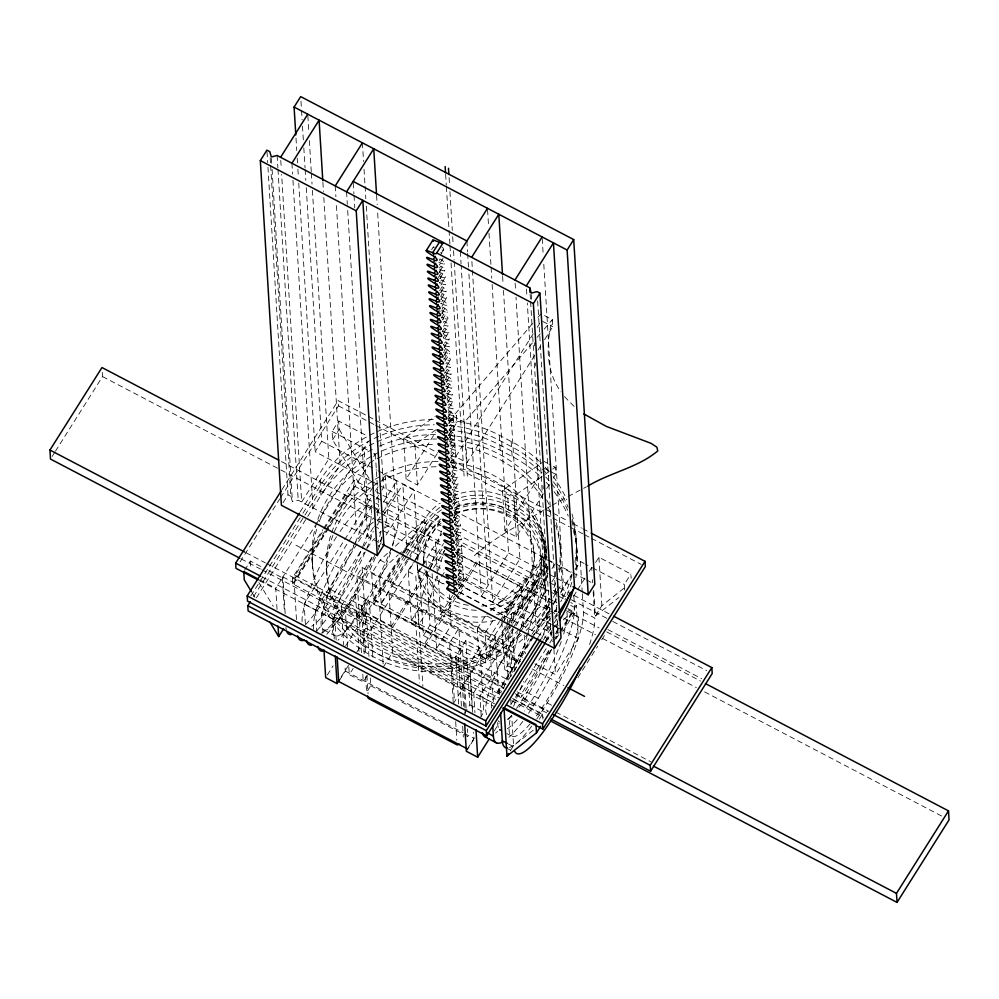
<?xml version="1.0" encoding="UTF-8"?>
<svg xmlns="http://www.w3.org/2000/svg" width="999" height="999" viewBox="0 0 999 999"><rect width="100%" height="100%" fill="white"/><g stroke="black" fill="none" stroke-linecap="round" stroke-linejoin="round"><path stroke-width="0.75" stroke-dasharray="5 3.75" d="M436.725 576.298L425.661 613.711L418.756 624.662L411.301 620.754L418.206 609.802L429.707 570.904M430.157 569.405L442.107 528.995M438.499 570.317L444.243 550.861M453.983 517.932L455.756 511.95L453.271 510.651M546.815 564.81L509.253 624.375L512.262 673.626L504.807 669.73L511.713 658.778L541.808 557.017L554.87 564.035L551.56 569.293M421.928 567.17L419.455 571.091L423.401 635.589L508.266 680.032L519.168 662.674L527.135 635.739M527.572 634.253L547.489 566.908M52.148 456.443L54.633 452.522M55.457 451.211L102.522 376.573L102.248 372.053M431.605 249.675L433.254 247.065M281.93 489.722L338.124 400.624L367.157 415.821M240.11 561.788L279.77 498.901M280.607 497.589L338.449 405.856L338.124 400.624M283.054 502.684L287.999 494.842L267.769 164.123M370.329 480.631L315.172 451.748L321.765 441.296L306.193 186.651M441.021 253.896L443.494 249.975M439.56 260.452L439.885 258.853M244.593 570.192L250.362 561.051L265.022 568.718M372.789 487.4L367.02 496.54L332.605 439.797L332.093 431.456L338.686 421.004L367.994 436.351M440.621 262.088L443.094 258.179M439.385 264.96L440.621 262.999A4.833 1.611 32.2 0 0 444.58 263.212A4.833 1.611 32.2 0 0 440.384 259.141M439.572 267.994L440.809 266.034A4.833 1.611 32.2 0 1 444.992 270.105A4.833 1.611 32.2 0 1 441.034 269.892L440.547 269.668M332.605 439.797L339.198 429.345L338.686 421.004M439.385 271.603L444.33 263.761M439.385 272.515L440.946 269.855M438.336 277.51L439.16 276.199M439.572 275.549L441.221 272.927A4.833 1.611 32.2 0 1 445.417 276.998A4.833 1.611 32.2 0 1 441.458 276.798L441.021 276.586M439.81 278.496L444.755 270.654M440.222 278.746L441.458 276.798M439.585 283.092L439.997 282.442M440.821 281.131L441.645 279.832A4.833 1.611 32.2 0 1 445.841 283.891A4.833 1.611 32.2 0 1 441.883 283.691L440.646 285.652M441.883 282.779L445.179 277.547M439.597 290.634L440.01 289.985M440.834 288.686L442.07 286.725A4.833 1.611 32.2 0 1 446.266 290.784A4.833 1.611 32.2 0 1 442.307 290.584L440.659 293.194M300.175 511.888L320.055 480.369A131.119 120.155 -3.5 0 1 433.941 419.518M440.659 292.282L445.604 284.44M250.824 595.891L302.16 514.497M302.984 513.186L320.367 485.614A131.119 120.155 -3.5 0 1 434.253 424.762M440.846 296.228L442.495 293.619A4.833 1.611 32.2 0 1 446.69 297.677A4.833 1.611 32.2 0 1 442.732 297.477L441.496 299.438M253.584 596.528L304.096 516.446M304.92 515.134L320.654 490.197A131.119 120.155 -3.5 0 1 436.026 429.333M441.071 299.176L446.016 291.333M440.846 303.771L441.258 303.122M442.082 301.81L442.42 300.224M256.393 597.827L306.893 517.744M307.729 516.433L340.172 464.847L323.551 193.119M443.144 303.459L446.441 298.226M441.908 306.331L443.144 304.37A4.833 1.611 32.2 0 0 447.102 304.57A4.833 1.611 32.2 0 0 442.907 300.512L442.819 300.449M440.859 311.326L441.271 310.664M442.095 309.365L442.894 307.143M441.92 312.962L446.865 305.12M441.92 313.873L443.568 311.263A4.833 1.611 32.2 0 0 447.527 311.463A4.833 1.611 32.2 0 0 443.331 307.405M441.283 318.219L443.756 314.298A4.833 1.611 32.2 0 1 447.952 318.356A4.833 1.611 32.2 0 1 443.993 318.157L443.506 317.932M442.345 319.855L447.29 312.025M443.169 319.468L443.893 318.107M277.035 609.402L275.749 588.249L282.33 577.797L266.346 569.418M285.152 613.673L282.892 576.898L315.197 525.686M316.021 524.375L368.181 441.658M443.356 322.502L444.18 321.191A4.833 1.611 32.2 0 1 448.376 325.249A4.833 1.611 32.2 0 1 444.418 325.05L443.181 327.01M444.418 324.138L447.702 318.918M442.132 332.005L442.944 330.694M443.356 330.045L444.592 328.084A4.833 1.611 32.2 0 1 448.788 332.155A4.833 1.611 32.2 0 1 444.83 331.943L443.181 334.553M443.181 333.641L448.126 325.811M443.369 337.587L445.017 334.977A4.833 1.611 32.2 0 1 449.213 339.048A4.833 1.611 32.2 0 1 445.254 338.836L444.43 340.147M501.373 693.106L292.769 583.866L292.407 577.934L322.814 529.72M323.639 528.421L354.033 480.207L370.617 488.886M324.9 531.331L295.18 578.471L294.992 575.449L347.015 492.957L371.84 505.956M445.254 337.924L448.551 332.704M325.724 530.019L347.202 495.966L347.015 492.957M292.769 583.866L326.461 530.444M327.285 529.145L354.395 486.138L354.033 480.207M443.381 345.142L443.793 344.48M444.617 343.181L445.442 341.87A4.833 1.611 32.2 0 1 449.637 345.941A4.833 1.611 32.2 0 1 445.679 345.729L445.192 345.504M296.478 619.605L294.23 582.829L329.008 527.684M329.832 526.373L369.58 463.336M373.726 456.78L375.374 454.145L372.864 452.834M444.031 347.44L448.976 339.598M444.443 347.689L445.679 345.729M443.394 352.684L443.806 352.035M444.63 350.724L445.367 348.476M444.455 354.333L449.4 346.491M444.455 355.244L446.103 352.622A4.833 1.611 32.2 0 0 450.062 352.834A4.833 1.611 32.2 0 0 445.866 348.763L445.766 348.713M443.818 359.578L446.291 355.656A4.833 1.611 32.2 0 1 450.474 359.727A4.833 1.611 32.2 0 1 446.516 359.515L445.691 360.826M444.867 361.226L449.812 353.384M445.879 363.861L446.703 362.55A4.833 1.611 32.2 0 1 450.899 366.621A4.833 1.611 32.2 0 1 446.94 366.408L446.503 366.208M446.94 365.509L450.237 360.277M445.704 368.369L446.853 366.371M444.655 373.364L445.479 372.065M445.891 371.403L447.127 369.443A4.833 1.611 32.2 0 1 451.323 373.514A4.833 1.611 32.2 0 1 447.365 373.301L445.716 375.924M445.716 375.012L450.661 367.17M444.667 380.919L445.492 379.608M445.904 378.958L447.102 376.086M305.382 624.1L304.146 603.908L343.893 540.884M344.717 539.572L372.053 496.241M375.362 490.984L378.671 485.726M381.98 480.482L385.302 475.224L396.628 481.156L398.713 515.334A75.912 16.733 -62.4 0 1 362.412 606.181L357.58 613.823A75.912 16.733 -62.4 0 1 338.099 640.184M446.141 381.905L451.086 374.063M446.553 382.155L447.789 380.207A4.833 1.611 32.2 0 0 451.748 380.407A4.833 1.611 32.2 0 0 447.552 376.336M445.916 386.501L446.328 385.851M447.152 384.54L447.977 383.241A4.833 1.611 32.2 0 1 452.172 387.3A4.833 1.611 32.2 0 1 448.201 387.1L447.714 386.863M371.965 505.806L356.318 530.619L336.276 203.009M376.086 499.275L378.546 495.367M381.843 490.134L383.491 487.524L366.208 204.932M446.553 388.798L451.498 380.956M446.978 389.061L448.114 387.05M445.916 394.056L446.328 393.394M447.152 392.095L448.389 390.134A4.833 1.611 32.2 0 1 452.584 394.193A4.833 1.611 32.2 0 1 448.626 393.993L446.978 396.603M446.978 395.691L451.923 387.849M447.165 399.637L448.376 396.765M316.908 633.141L315.472 609.84L357.704 542.869M358.541 541.558L373.439 517.932M376.748 512.674L379.233 508.728M383.379 502.172L396.628 481.156M447.402 402.585L452.347 394.742M448.226 402.185L449.051 400.886A4.833 1.611 32.2 0 0 453.009 401.086A4.833 1.611 32.2 0 0 448.813 397.028L448.713 396.965M305.669 624.575A75.912 16.733 -62.4 0 0 326.011 597.29L330.831 589.635A75.912 16.733 -62.4 0 0 367.145 498.788L364.061 448.201M448.414 405.219L449.238 403.921A4.833 1.611 32.2 0 1 453.434 407.979A4.833 1.611 32.2 0 1 449.475 407.779L448.239 409.74M373.414 527.41L367.644 536.55L347.415 205.831M377.522 520.879L379.995 516.97M383.291 511.738L394.817 493.456L377.535 210.864M449.475 406.868L452.772 401.635M437.137 453.758L417.432 485.002L406.106 479.07L435.651 432.205M322.952 633.079L321.728 613.111L363.137 547.464M363.961 546.153L373.064 531.705M377.21 525.137L380.519 519.892M383.828 514.635L402.884 484.428L414.21 490.372L418.156 554.87L414.011 561.438M448.426 412.774L449.662 410.814A4.833 1.611 32.2 0 1 453.858 414.872A4.833 1.611 32.2 0 1 449.9 414.672L448.251 417.282M448.239 416.371L453.184 408.529M448.426 420.317L449.587 417.42M448.663 423.264L453.608 415.434M449.075 423.526L450.312 421.566A4.833 1.611 32.2 0 0 454.27 421.765A4.833 1.611 32.2 0 0 450.074 417.707L449.987 417.657M316.995 630.506A75.912 16.733 -62.4 0 0 337.337 603.221L342.158 595.579A75.912 16.733 -62.4 0 0 373.264 531.193M449.675 425.911L450.499 424.6A4.833 1.611 32.2 0 1 454.695 428.658A4.833 1.611 32.2 0 1 450.736 428.459L449.5 430.419M361.463 652.759L356.855 575.849L362.137 567.469L495.167 637.137L498.688 694.78M449.088 430.157L454.033 422.327M448.451 435.414L448.863 434.765M449.687 433.454L450.924 431.493A4.833 1.611 32.2 0 1 455.119 435.564A4.833 1.611 32.2 0 1 451.161 435.352L450.724 435.139M448.626 435.539L456.83 422.515L456.406 415.522L448.851 411.563M334.278 639.01L333.054 619.043L372.802 556.018M378.596 546.828L381.918 541.57M386.051 535.014L414.21 490.372M336.151 640.022L334.74 616.995L341.333 606.53L470.092 673.963L472.44 712.362M449.513 437.05L454.458 429.22M449.513 437.962L451.061 435.302M449.7 440.996L450.849 438.099M326.773 634.253A75.912 16.733 -62.4 0 0 346.253 607.892L351.074 600.237A75.912 16.733 -62.4 0 0 374.725 555.319M449.937 443.956L454.87 436.113M347.615 646.977L345.354 610.127L355.469 594.08L369.418 601.386L372.989 659.752M450.761 443.556L451.585 442.245A4.833 1.611 32.2 0 0 455.544 442.457A4.833 1.611 32.2 0 0 451.348 438.386L451.248 438.336M450.936 446.59L451.76 445.279A4.833 1.611 32.2 0 1 455.956 449.35A4.833 1.611 32.2 0 1 451.998 449.138L450.761 451.098M407.617 561.251L381.156 603.209L373.276 599.075L371.715 573.438L380.132 560.089L390.334 550.761M451.998 448.226L455.294 443.007M450.949 454.133L452.185 452.172A4.833 1.611 32.2 0 1 456.381 456.243A4.833 1.611 32.2 0 1 452.422 456.031L450.774 458.653M450.774 457.742L455.719 449.9M450.137 462.987L450.549 462.337M450.961 461.688L452.609 459.065A4.833 1.611 32.2 0 1 456.805 463.136A4.833 1.611 32.2 0 1 452.847 462.924L452.023 464.235M364.235 653.683L361.301 605.719L365.472 599.113L462.562 649.962L466.158 708.766M534.615 355.457L466.97 462.712L455.644 456.78L533.179 333.828M537.312 327.285L539.785 323.364M381.156 603.209L379.583 577.559L388.012 564.223L398.201 554.882M451.198 464.635L456.143 456.793M452.21 467.27L452.535 465.684M369.418 601.386L359.303 617.432L345.354 610.127M453.271 468.918L456.568 463.686M452.035 471.778L453.271 469.817A4.833 1.611 32.2 0 0 457.23 470.029A4.833 1.611 32.2 0 0 453.034 465.959L452.934 465.909M373.276 599.075L400.562 555.819M401.386 554.507L422.065 521.728L391.458 549.725M450.986 476.773L451.81 475.474M452.222 474.812L453.459 472.852A4.833 1.611 32.2 0 1 457.642 476.923A4.833 1.611 32.2 0 1 453.683 476.723L452.035 479.333M452.809 495.904A60.877 55.782 -3.5 0 1 507.867 498.239L514.51 501.723A60.877 55.782 -3.5 0 1 536.513 577.797L536.763 582.005L485.739 662.924L373.876 604.345L373.614 600.137L402.422 554.457M403.246 553.146L424.65 519.218A60.877 55.782 -3.5 0 1 439.61 503.284M327.322 674.987L333.129 665.796M345.542 646.103L403.509 554.183M404.333 552.872L406.818 548.938L402.884 484.428M452.035 478.421L456.98 470.579M373.876 604.345L405.157 554.745M405.981 553.434L424.912 523.414A60.877 55.782 -3.5 0 1 439.872 507.492M452.222 482.367L453.871 479.757A4.833 1.611 32.2 0 1 458.066 483.816A4.833 1.611 32.2 0 1 454.108 483.616L453.671 483.404M513.424 627.26L502.747 644.18L390.896 585.601L390.634 581.393L406.231 556.668M407.055 555.357L425.112 526.723A60.877 55.782 -3.5 0 1 442.507 509.103M454.108 482.704L457.405 477.472M537.912 350.224L540.384 346.291M544.517 339.76L552.759 326.673L552.335 319.68L541.008 313.748L535.951 319.643M453.284 484.915L454.108 483.616M390.896 585.601L408.953 556.955M409.765 555.656L425.362 530.931A60.877 55.782 -3.5 0 1 440.322 514.997M452.235 489.91L452.647 489.26M453.471 487.949L454.295 486.65A4.833 1.611 32.2 0 1 458.491 490.709A4.833 1.611 32.2 0 1 454.533 490.509L453.296 492.47M408.441 559.939L429.945 525.849L399.338 553.846M362.137 567.469L365.859 628.221L360.564 636.6L493.593 706.268M383.166 663.898L379.632 606.256L388.923 591.52L458.878 628.159L463.611 706.743M454.533 489.597L457.829 484.365M452.247 497.465L452.659 496.803M453.484 495.504L454.72 493.543A4.833 1.611 32.2 0 1 458.916 497.602A4.833 1.611 32.2 0 1 454.957 497.402L453.309 500.012M341.146 676.985L348.601 665.159M356.88 652.035L413.186 562.749M453.309 499.1L458.254 491.258M339.51 680.182L345.279 671.041L344.905 664.897M411.301 620.754L408.291 571.503L413.186 563.723M413.998 562.437L440.959 519.705M452.672 504.358L455.144 500.437A4.833 1.611 32.2 0 1 459.34 504.495A4.833 1.611 32.2 0 1 455.382 504.295L454.557 505.594M453.721 505.993L458.666 498.151M367.145 675.761L363.249 681.93L349.3 674.625L353.196 668.456M454.732 508.628L455.556 507.33A4.833 1.611 32.2 0 1 459.752 511.388A4.833 1.611 32.2 0 1 455.794 511.188L454.557 513.149M454.145 512.887L459.09 505.044M418.756 624.662L415.746 575.399L441.87 533.966M422.752 565.871L426.049 560.639L443.843 569.954M453.509 518.144L454.333 516.833M454.745 516.183L455.494 513.936M454.57 519.78L459.515 511.938M454.57 520.691L456.218 518.081A4.833 1.611 32.2 0 0 460.177 518.281A4.833 1.611 32.2 0 0 455.981 514.223M454.345 524.375L456.406 521.116A4.833 1.611 32.2 0 1 460.601 525.174A4.833 1.611 32.2 0 1 456.643 524.975L456.156 524.75M442.095 549.15L391.72 629.033L391.533 626.011L427.048 569.705M427.872 568.394L443.568 543.518M456.643 524.063L459.94 518.843M455.819 526.286L456.543 524.925M454.358 531.93L455.182 530.619M455.594 529.97L456.83 528.009A4.833 1.611 32.2 0 1 461.026 532.08A4.833 1.611 32.2 0 1 457.067 531.868L456.618 531.655M433.541 568.019L444.817 550.137M455.419 533.566L460.352 525.736M455.831 533.828L457.067 531.868M455.594 537.512L457.242 534.902A4.833 1.611 32.2 0 1 461.438 538.973A4.833 1.611 32.2 0 1 457.48 538.761L455.831 541.371M455.831 540.459L460.776 532.629M455.606 545.067L457.667 541.795A4.833 1.611 32.2 0 1 461.863 545.866A4.833 1.611 32.2 0 1 457.904 545.654L457.08 546.965M456.256 547.365L461.201 539.522M370.292 678.021L370.766 685.764L366.608 692.357L365.472 673.788M383.354 667.007L392.644 652.272L388.923 591.52M455.619 552.609L456.031 551.96M456.855 550.649L458.091 548.688A4.833 1.611 32.2 0 1 462.287 552.759A4.833 1.611 32.2 0 1 458.329 552.547L457.842 552.322M522.627 657.379L440.584 614.41L438.561 581.455L445.092 571.116M456.518 552.996L461.413 545.242L548.926 591.071M456.68 554.258L461.625 546.416M457.092 554.507L458.329 552.547M456.868 558.204L458.017 555.294M457.105 561.151L462.038 553.309M457.105 562.062L458.753 559.44A4.833 1.611 32.2 0 0 462.712 559.652A4.833 1.611 32.2 0 0 458.516 555.581L458.416 555.531M456.88 565.746L458.491 562.225M459.165 565.422L462.462 560.202M458.341 567.644L459.165 566.333A4.833 1.611 32.2 0 0 463.124 566.545A4.833 1.611 32.2 0 0 458.928 562.474M458.116 571.328L459.353 569.368A4.833 1.611 32.2 0 1 463.548 573.438A4.833 1.611 32.2 0 1 459.59 573.226L459.103 573.001M457.942 574.937L462.887 567.095M458.354 575.187L459.503 573.189M456.893 580.844L457.717 579.532M458.129 578.883L459.777 576.261A4.833 1.611 32.2 0 1 463.973 580.332A4.833 1.611 32.2 0 1 460.015 580.132L458.366 582.742M423.401 635.589L429.995 625.137L426.423 566.783M458.366 581.83L463.311 573.988M440.584 614.41L452.822 595.004M458.141 586.425L463.424 578.196L461.413 545.242M458.791 588.723L463.736 580.881M455.494 597.976L424.937 646.428L424.75 643.406L454.483 596.266M459.44 588.411L476.773 560.914L556.78 602.809M456.318 596.665L476.96 563.923L476.773 560.914M459.865 594.417L464.398 587.225A4.833 1.611 32.2 0 0 460.202 583.166L459.752 582.904M543.381 493.818L516.283 536.775L504.957 530.844L541.895 472.265M506.106 684.615L436.675 648.251L451.173 625.274L449.175 592.644M546.665 488.611L549.125 484.702M553.234 478.196L555.694 474.288L555.269 467.295L548.975 463.998M453.209 702.085L449.587 642.881L458.878 628.159M458.666 703.995L455.756 656.393L465.871 640.347L479.82 647.652L483.766 712.15L480.656 717.082M461.426 706.081L458.404 656.568L462.562 649.962M477.272 628.721L485.689 615.372L493.568 619.505L485.152 632.842L486.713 658.491L478.833 654.357L477.272 628.721L485.152 632.842M472.614 711.3L469.705 663.698L479.82 647.652M510.889 676.585L506.793 609.777L521.291 586.788L455.956 552.572M478.833 654.357L499.512 621.59M500.337 620.279L527.622 577.01L486.825 614.335M504.595 620.142L504.32 615.534L510.914 605.082L458.903 577.847M501.798 620.466L541.808 557.017M464.897 707.454L463.499 684.415L470.092 673.963M502.135 623.751L462.387 686.775L473.726 692.719L474.95 712.674M502.972 622.439L543.543 558.104L547.489 622.602L551.261 624.587M495.167 637.137L489.885 645.516L493.506 704.72M453.296 703.646L462.587 688.91L392.644 652.272M485.739 662.924L485.477 658.716L507.704 623.476M508.528 622.177L536.513 577.797M486.713 658.491L507.392 625.711M508.216 624.4L535.501 581.131L495.829 617.432M502.747 644.18L502.497 639.972L512.35 624.363M513.161 623.051L536.975 585.314A60.877 55.782 -3.5 0 0 514.972 509.228L508.316 505.744A60.877 55.782 -3.5 0 0 451.835 504.02M514.248 625.961L537.225 589.51L536.975 585.314M473.726 692.719L515.122 627.06M515.959 625.749L548.251 574.537M464.373 713.486L469.817 704.844L465.871 640.347M481.206 716.183L479.97 695.991L547.877 588.324M552.01 581.755L555.332 576.498M559.465 569.929L561.126 567.307L572.452 573.239M549.213 603.846L536.038 624.737L515.996 297.128M553.334 597.315L556.618 592.095M557.442 590.784L563.211 581.643L543.643 261.788M491.683 708.129L491.308 701.922L531.056 638.898M531.88 637.587L549.263 610.014M553.409 603.446L556.718 598.189M560.864 591.62L571.628 574.55M499.5 694.78L499.213 690.184L533.166 636.351M533.99 635.039L552.21 606.143M553.046 604.832L557.18 598.276M560.489 593.019L572.09 574.637M575.399 569.38L580.369 561.5L584.14 563.486M467.445 748.913L474.026 738.461L473.651 732.317M466.333 751.285L474.612 738.149M538.374 637.05L550.287 618.418M554.433 611.85L556.905 607.916M541.495 638.099L550.611 623.651M554.745 617.095L557.23 613.149M550.661 625.449L547.365 630.681L527.322 303.059M554.77 618.918L558.066 613.698M543.431 640.047L550.886 628.234M554.195 622.976L556.68 619.043M545.329 640.971L551.947 630.469M552.772 629.158L557.742 621.278M573.476 596.328L576.798 591.071M577.622 589.76L585.901 576.635M589.21 571.378L591.695 567.432L585.402 564.148M595.629 562.512L598.925 557.292L630.893 574.038L631.143 578.209M546.241 641.346L552.035 632.155M555.344 626.91L557.829 622.976M494.23 730.956L499.2 723.076M510.789 704.695L548.888 644.293M549.712 642.981L552.197 639.035M555.506 633.791L557.991 629.845M554.258 640.322L559.153 632.567M559.964 631.268L576.273 605.394L570.804 602.534M551.211 649.85L521.49 696.99L521.303 693.968L550.199 648.139M555.981 638.973L559.29 633.728M560.114 632.429L573.326 611.475L567.807 608.578M562.774 631.518L573.513 614.497L573.326 611.475M516.52 708.441A75.912 16.733 -62.4 0 0 522.077 699.974L526.91 692.319A75.912 16.733 -62.4 0 0 549.949 648.763M528.558 713.336A75.912 16.733 -62.4 0 0 533.416 705.906L538.236 698.264A75.912 16.733 -62.4 0 0 574.537 607.404L573.788 594.992M534.94 663.836L555.456 674.575L578.296 638.349L576.273 605.394M510.264 750.911L513.561 745.691L534.815 728.933M593.718 590.409L595.292 616.096L601.885 605.644L626.685 586.101M536.763 719.043A75.912 16.733 -62.4 0 0 542.332 710.576L547.152 702.934A75.912 16.733 -62.4 0 0 583.466 612.075L582.33 593.693M539.273 719.305L542.569 714.085L510.601 697.339L511.113 705.319M624.637 590.047L624.3 584.49L630.893 574.038M577.822 677.722L597.639 646.291M601.773 639.747L605.069 634.502M455.644 456.78L453.159 416.246L534.952 320.816M466.97 462.712L464.485 422.177L533.154 342.07M537.187 337.35L540.222 333.816M544.255 329.108L552.335 319.68C545.816 343.494 545.729 371.203 560.938 391.845M595.292 616.096L618.905 597.477M406.106 479.07L403.621 438.524L435.027 416.595M417.432 485.002L414.947 444.455L438.823 427.797M448.876 420.779L456.406 415.522M504.957 530.844L502.485 490.297L542.682 462.237M516.283 536.775L513.811 496.228L543.956 475.187M545.217 474.313L551.498 469.93M552.759 469.043L555.269 467.295M544.143 509.815C520.367 524.625 494.255 537.15 473.701 556.343L474.15 557.155M545.466 509.053L550.786 506.018M552.11 505.269L566.82 497.152M568.144 496.441L586.401 486.85M270.642 165.622L290.871 496.353L292.407 501.648L298.202 500.187L382.717 544.455M361.301 605.719L363.049 611.75L451.798 658.229L458.404 656.568M552.36 637.787L558.154 636.326L557.017 617.694M434.528 247.178L434.165 247.065A1.936 0.649 32.2 0 0 433.279 247.49M444.617 372.152L446.665 372.989M454.32 530.706L456.368 531.543M443.906 358.416L445.816 359.19M453.608 516.97L455.519 517.757M452.884 503.234L454.67 503.971M439.523 282.68L441.183 283.366M442.47 330.931L444.13 331.618M443.319 344.717L444.98 345.404M445.841 386.089L447.502 386.775M452.172 489.498L453.833 490.184M441.745 317.195L443.294 317.832M451.448 475.749L452.984 476.398M441.034 303.459L442.445 304.046M450.736 462.013L452.147 462.599M451.998 482.692L453.409 483.291M454.52 524.063L455.944 524.65M455.794 544.742L457.205 545.329M457.055 565.422L458.466 566.008M440.309 289.71L441.608 290.259M443.269 337.974L444.555 338.511M445.791 379.333L447.09 379.882M447.065 400.012L448.351 400.562M448.326 420.704L449.612 421.241M449.587 441.383L450.886 441.92M439.597 275.974L440.759 276.473M440.859 296.653L442.02 297.153M450.137 448.326L451.298 448.813M438.848 262.225L439.922 262.675M449.388 434.577L450.462 435.027M458.254 579.358L459.315 579.807M450.761 455.307L451.723 455.706M453.284 496.665L454.258 497.077M455.819 538.024L456.78 538.436M457.08 558.716L458.054 559.115M444.53 351.935L445.404 352.297M447.065 393.294L447.927 393.668M447.902 407.08L448.776 407.455M448.326 413.973L449.188 414.348M439.572 269.243L440.334 269.58M442.107 310.614L442.869 310.939M456.968 551.935L457.629 552.222M542.694 321.403L552.759 326.673M448.588 420.192A131.119 120.155 -3.5 0 1 499.263 435.177L511.188 441.433A131.119 120.155 -3.5 0 1 539.822 461.788M543.931 461.363L547.714 463.336M448.913 425.424A131.119 120.155 -3.5 0 1 499.587 440.422L511.513 446.665A131.119 120.155 -3.5 0 1 548.588 475.849M453.159 416.246L464.485 422.177M449.188 430.007A131.119 120.155 -3.5 0 1 499.862 445.005L511.788 451.248A131.119 120.155 -3.5 0 1 540.422 471.603M448.027 417.907L456.83 422.515M544.368 468.356L549.4 470.991M550.661 471.653L555.694 474.288M448.064 435.114A131.119 120.155 -3.5 0 1 500.187 450.237L512.112 456.481A131.119 120.155 -3.5 0 1 540.746 476.848M368.544 416.546L374.076 419.443M375.449 420.167L437.662 452.747M451.486 459.99L544.105 508.491M545.491 509.215L567.607 520.804M573.139 523.701L581.43 528.046M582.817 528.771L589.722 532.38M403.621 438.524L414.947 444.455M502.485 490.297L513.811 496.228M338.449 405.856L374.388 424.687M375.774 425.412L436.6 457.267M451.81 465.222L544.43 513.736M545.816 514.46L551.336 517.357M552.722 518.081L569.318 526.76M570.691 527.484L583.141 534.003M584.515 534.727L590.047 537.624M591.433 538.349L641.196 564.41M453.071 500.099A60.877 55.782 -3.5 0 1 508.116 502.435L514.772 505.919A60.877 55.782 -3.5 0 1 536.763 582.005M456.418 506.505A60.877 55.782 -3.5 0 1 508.578 509.94L515.234 513.424A60.877 55.782 -3.5 0 1 537.225 589.51M332.093 431.456L367.819 450.199M592.332 567.744L624.3 584.49M321.765 441.296L376.923 470.179M378.309 470.904L440.359 503.409M454.145 510.626L546.54 559.015M547.914 559.74L571.366 572.015M572.739 572.727L585.152 579.233M586.525 579.957L592.045 582.842M371.715 481.356L378.609 484.965M379.982 485.689L440.659 517.47M454.445 524.687L548.226 573.801M549.6 574.525L555.119 577.41M556.493 578.134L572.027 586.263M376.136 491.783L381.668 494.68M383.054 495.404L441.071 525.786M456.268 533.753L558.491 587.287M559.877 588.011L568.169 592.345M573.688 595.242L609.602 614.06M354.395 486.138L375.124 497.002M376.498 497.714L382.03 500.611M383.416 501.336L441.433 531.73M455.244 538.961L547.802 587.437M553.334 590.322L565.759 596.84M571.291 599.737L607.205 618.543M612.737 621.44L706.668 670.629M550.299 591.795L557.13 595.379M558.503 596.091L563.973 598.95M367.145 498.788L374.7 502.747M375.949 503.409L378.471 504.72A75.912 16.733 -62.4 0 1 377.035 517.719M385.302 475.224L387.387 509.39L398.713 515.334M570.766 605.431L574.537 607.404M583.466 612.075L594.792 618.019A75.912 16.733 -62.4 0 1 588.761 646.915M373.226 506.68L442.182 542.794M607.916 629.595L701.71 678.708M368.706 505.444L372.477 507.43M373.738 508.079L380.032 511.376A69.006 15.21 -62.4 0 0 377.759 511.063M568.119 609.877L575.674 613.836M281.493 461.563L375.399 510.739M376.785 511.463L380.307 513.311M381.68 514.023L442.37 545.816M455.494 552.684L556.955 605.819M566.608 610.876L599.113 627.896M606.73 631.892L700.511 681.006M384.777 521.653L392.332 525.611M545.666 605.918L549.438 607.892M554.482 610.526L556.992 611.85A62.113 13.686 -62.4 0 0 554.944 611.563M102.522 376.573L375.961 519.767M377.335 520.491L443.618 555.207M457.43 562.437L556.855 614.51M563.761 618.131L595.529 634.765M602.434 638.373L696.34 687.562M704.62 691.895L942.144 816.295M374.238 526.098L381.094 529.695M382.455 530.407L442.757 561.987M457.829 569.88L487.974 585.676L468.606 268.918M463.424 578.196L550.948 624.025M552.31 624.75L557.779 627.609M559.153 628.321L578.296 638.349M406.818 548.938L418.156 554.87M556.306 627.222L558.816 628.533M287.999 494.842L290.871 496.353M458.091 583.928L550.824 632.492L551.972 636.463M457.792 584.115L506.793 609.777M419.455 571.091L444.093 583.99M459.153 591.883L504.32 615.534M438.561 581.455L445.404 585.039M459.078 592.207L553.434 641.62M408.291 571.503L415.746 575.399M380.132 560.089L388.012 564.223M390.634 581.393L502.497 639.972M371.715 573.438L379.583 577.559M356.855 575.849L520.604 661.625M296.004 545.267L519.655 662.399M532.08 668.905L563.836 685.539M418.206 609.802L425.661 613.711M511.713 658.778L519.168 662.674M429.995 625.137L514.847 669.58L512.412 629.657M373.614 600.137L485.477 658.716M379.632 606.256L449.587 642.881M330.831 589.635L342.158 595.579M351.074 600.237L362.412 606.181M526.91 692.319L538.236 698.264M547.152 702.934L552.185 705.569M455.756 656.393L469.705 663.698M294.992 575.449L391.533 626.011M424.75 643.406L504.745 685.302M517.157 691.795L521.303 693.968M555.894 712.087L651.061 761.925M246.041 552.734L265.384 562.862M266.758 563.586L504.932 688.323M515.334 693.768L548.476 711.126M292.407 577.934L503.771 688.623M516.208 695.129L547.976 711.775M326.011 597.29L337.337 603.221M346.253 607.892L357.58 613.823M522.077 699.974L533.416 705.906M542.332 710.576L547.365 713.211M282.892 576.898L294.23 582.829M499.213 690.184L501.735 691.508M513.811 699.625L544.205 715.534M241.071 558.866L260.402 568.993M261.788 569.717L499.313 694.118M511.738 700.624L543.506 717.257M365.859 628.221L498.888 697.889M261.925 576.86L495.554 699.213M334.74 616.995L463.499 684.415M259.765 579.87L275.749 588.249M304.146 603.908L315.472 609.84M321.728 613.111L333.054 619.043M479.97 695.991L491.308 701.922M259.478 580.656L494.493 703.733M469.817 704.844L483.766 712.15M323.551 629.807L334.877 635.739M506.805 733.566L511.838 736.201M508.603 744.055L513.636 746.69L511.713 715.471M508.191 749L510.701 750.311M345.279 671.041L463.074 732.729M464.448 733.441L474.026 738.461M370.766 685.764L467.869 736.613L467.395 728.87M440.447 272.477L439.548 271.915M441.708 293.157L440.809 292.595M442.982 313.836L442.07 313.274M444.243 334.528L443.331 333.953M445.579 355.244L444.605 354.645M446.84 375.924L445.866 375.324M448.114 396.615L447.028 395.941M448.876 410.352L448.276 409.99M449.375 417.295L448.289 416.62M450.212 431.081L449.55 430.669M450.561 437.937L449.562 437.3M451.411 451.723L450.811 451.348M451.835 458.616L450.824 457.979M452.747 472.44L452.072 472.028M453.096 479.295L452.085 478.671M454.008 493.131L453.334 492.707M454.358 499.975L453.359 499.35M455.282 513.811L454.607 513.399M455.631 520.654L454.52 519.967M456.543 534.49L455.769 534.015M456.893 541.346L455.781 540.646M457.804 555.169L457.03 554.695M458.229 562.062L457.043 561.326M459.003 575.811L458.304 575.374M459.49 582.754L458.316 582.005M441.533 299.675L440.771 299.2M574.088 406.406L564.298 396.453M339.198 429.345L371.216 482.13M258.878 582.592L273.289 606.343M252.285 593.044L255.494 598.326M598.925 557.292L601.885 605.644M591.695 567.432L591.883 570.504M592.444 579.695L592.632 582.767M593.194 591.957L594.792 618.019M580.369 561.5L582.242 592.157M576.173 538.424L576.485 543.656M576.773 548.239L577.097 553.471M542.22 238.499L543.169 254.033M560.177 546.628L560.489 551.873M561.126 567.307L563.211 601.473M555.344 571.715L555.719 577.859M556.568 591.683L556.942 597.827M537.649 300.949L556.93 616.146M553.896 649.113L555.456 674.575M531.368 294.643L531.655 299.3M534.315 342.782L534.502 345.879M535.551 362.962L535.739 366.071M536.788 383.154L536.975 386.251M543.056 485.626L543.244 488.736M546.753 546.178L546.952 549.288M547.989 566.371L548.189 569.467M530.119 294.006L530.506 300.212M530.594 301.76L550.824 632.492M544.68 546.753L544.942 550.948M545.142 554.258L545.404 558.466M526.473 289.086L526.948 296.853M541.196 556.992L541.52 562.237M534.153 552.622L534.415 556.83M542.569 714.085L542.994 721.028M515.134 283.154L515.609 290.909M502.609 276.373L503.084 284.141M503.471 290.347L519.892 558.965L492.719 602.06L471.828 260.464M521.291 586.788L523.863 628.746M524.238 634.964L525.387 653.608M511.188 441.433L511.513 446.665M511.788 451.248L512.112 456.481M514.51 501.723L514.772 505.919M514.972 509.228L515.234 513.424M507.867 498.239L508.116 502.435M508.316 505.744L508.578 509.94M487.574 209.89L488.523 225.412M488.998 233.179L490.996 265.784M491.096 267.332L491.758 278.197M492.132 284.415L508.566 553.034L481.393 596.128L461.163 265.397M510.914 605.082L512.037 623.513M499.263 435.177L499.587 440.422M499.862 445.005L500.187 450.237M504.97 626.286L508.266 680.032M501.885 622.015L504.807 669.73M466.895 240.971L467.557 251.848M467.657 253.396L468.506 267.37M460.302 251.423L461.063 263.848M449.075 177.61L449.55 185.377M449.925 191.608L452.31 230.482M452.684 236.701L453.159 244.468M453.546 250.699L454.108 260.027M454.208 261.576L467.432 477.734M445.629 174.301L446.291 185.177M446.391 186.738L449.9 244.268M450 245.829L450.661 256.718M451.048 262.937L464.073 475.974M464.997 708.99L465.284 713.598M462.662 726.186L463.324 737.025M451.798 658.229L454.445 701.548M455.681 721.665L456.818 740.234M435.439 541.758L437.437 574.388M437.525 575.948L437.724 579.058M432.117 573.676L436.675 648.251M424.65 519.218L424.912 523.414M425.112 526.723L425.362 530.931M426.049 560.639L426.336 565.247M423.601 558.191L423.863 562.4A55.345 50.712 -3.5 0 1 441.096 523.151M417.145 563.236L417.457 568.481M418.519 614.76L422.889 686.325M415.172 613.011L419.455 683.016M376.586 195.342L377.16 204.658M362.412 142.832L363.549 161.463M364.023 169.231L364.972 184.753M365.072 186.301L365.834 198.726M375.374 454.145L378.471 504.72M353.246 182.954L353.908 193.831M354.008 195.379L354.77 207.804M346.566 191.858L347.315 204.283M365.472 599.113L368.968 656.355M363.049 611.75L365.696 655.069M366.933 675.187L368.069 693.756M335.227 185.926L335.901 196.791M362.787 674.25L363.249 681.93M355.469 594.08L359.041 652.447M322.889 182.255L323.464 191.571M348.826 666.945L349.3 674.625M341.333 606.53L343.681 644.929M307.854 115.759L308.903 132.842M309.378 140.609L311.276 171.666M311.376 173.214L312.038 184.078M312.412 190.297L328.846 458.903L301.673 502.01L281.631 174.388M300.974 101.261L301.448 109.016M301.536 110.577L302.11 119.892M302.485 126.099L303.434 141.621M303.821 147.84L305.057 168.019M305.145 169.58L305.819 180.444M326.448 568.256L326.76 573.488M320.055 480.369L320.367 485.614M320.654 490.197L320.966 495.429A131.119 120.155 -3.5 0 1 375.512 447.902M295.991 138.099L296.753 150.524M297.227 158.292L297.515 162.949M297.889 169.156L298.364 176.923M298.751 183.129L315.172 451.748M291.92 163.237L292.582 174.113M292.957 180.32L312.999 507.942M312.063 559.128L312.387 564.373M280.781 160.414L281.256 168.169M277.123 155.494L277.884 167.919M277.984 169.468L298.202 500.187M271.416 158.504L271.703 163.162M272.09 169.368L292.407 501.648M270.167 157.867L270.554 164.073M267.008 151.698L267.67 162.562M282.33 577.797L284.465 612.537M250.362 561.051L250.786 568.006M455.244 513.186A62.113 56.918 -3.5 0 1 536.65 542.569A62.113 56.918 -3.5 0 1 503.733 617.532M495.354 620.242A62.113 56.918 -3.5 0 1 417.395 565.771M417.707 560.364A62.113 56.918 -3.5 0 1 440.122 521.715M454.92 507.942A62.113 56.918 -3.5 0 1 537.662 540.471A62.113 56.918 -3.5 0 1 496.466 614.622M486.338 616.595A62.113 56.918 -3.5 0 1 417.495 567.295M417.107 559.178A62.113 56.918 -3.5 0 1 439.797 516.483M455.132 514.148A55.345 50.712 -3.5 0 1 532.092 544.393A55.345 50.712 -3.5 0 1 486.825 609.777M476.323 610.302A55.345 50.712 -3.5 0 1 424.775 569.58M454.87 509.94A55.345 50.712 -3.5 0 1 532.842 543.681A55.345 50.712 -3.5 0 1 478.696 606.143M468.231 605.294A55.345 50.712 -3.5 0 1 425.387 568.906M423.926 561.8A55.345 50.712 -3.5 0 1 440.834 518.956M519.88 629.37A62.113 13.686 -62.4 0 1 545.516 605.844A62.113 13.686 -62.4 0 1 541.982 638.598M486.75 714.635A62.113 13.686 -62.4 0 1 517.657 632.692M558.054 629.195A62.113 13.686 -62.4 0 1 555.719 637.549M551.423 649.45A62.113 13.686 -62.4 0 1 518.781 707.467M510.776 716.445A62.113 13.686 -62.4 0 1 507.267 719.467M499.55 721.977A62.113 13.686 -62.4 0 1 498.076 720.566M503.683 688.074A62.113 13.686 -62.4 0 1 528.983 638.623M531.955 634.228A62.113 13.686 -62.4 0 1 550.874 613.236M384.615 528.109A62.113 13.686 -62.4 0 1 392.644 545.941M390.696 552.435A62.113 13.686 -62.4 0 1 352.709 622.976A62.113 13.686 -62.4 0 1 332.904 622.939A62.113 13.686 -62.4 0 1 364.323 552.385M367.282 547.989A62.113 13.686 -62.4 0 1 374.5 538.374M379.208 533.029A62.113 13.686 -62.4 0 1 381.106 531.131M382.068 537.025A62.113 13.686 -62.4 0 1 378.184 549.974M375.424 557.28A62.113 13.686 -62.4 0 1 331.268 627.297A62.113 13.686 -62.4 0 1 329.121 592.195A62.113 13.686 -62.4 0 1 373.276 522.177M377.722 519.667A62.113 13.686 -62.4 0 1 381.006 519.68M440.709 252.685A4.833 1.611 32.2 0 1 441.858 253.471M442.145 247.153A4.833 1.611 32.2 0 1 443.668 249.762A4.833 1.611 32.2 0 1 440.896 249.725M573.339 530.556A131.119 120.155 -3.5 0 1 575.799 577.709M546.128 482.267A131.119 120.155 -3.5 0 1 549.188 485.664M554.058 491.67A131.119 120.155 -3.5 0 1 568.244 515.984M379.558 446.078A131.119 120.155 -3.5 0 1 436.338 434.577M571.79 521.166A131.119 120.155 -3.5 0 1 575.711 570.978M545.816 477.035A131.119 120.155 -3.5 0 1 567.919 510.751M571.99 513.998A131.119 120.155 -3.5 0 1 574.875 562.649M571.94 575.636A131.119 120.155 -3.5 0 1 560.726 601.735M545.217 467.207A131.119 120.155 -3.5 0 1 548.264 470.604M553.134 476.623A131.119 120.155 -3.5 0 1 566.77 499.662M572.315 519.243A131.119 120.155 -3.5 0 1 575.649 564.897M571.84 582.267A131.119 120.155 -3.5 0 1 564.984 599.625M553.458 481.855A131.119 120.155 -3.5 0 1 568.181 507.442M556.168 522.602A124.213 113.824 -3.5 0 1 558.753 569.605M555.556 582.854A124.213 113.824 -3.5 0 1 553.334 589.335M549.512 598.189A124.213 113.824 -3.5 0 1 525.699 630.856M521.503 634.715A124.213 113.824 -3.5 0 1 320.679 595.966A124.213 113.824 -3.5 0 1 436.538 439.011M449.8 439.585A124.213 113.824 -3.5 0 1 542.37 492.907M546.678 499.962A124.213 113.824 -3.5 0 1 550.437 507.292M555.706 525.237A124.213 113.824 -3.5 0 1 559.502 572.152M555.881 588.099A124.213 113.824 -3.5 0 1 553.159 595.854M549.225 604.67A124.213 113.824 -3.5 0 1 392.657 665.097A124.213 113.824 -3.5 0 1 317.407 526.835M319.23 521.665A124.213 113.824 -3.5 0 1 435.377 444.268M450.124 444.817A124.213 113.824 -3.5 0 1 542.682 498.151M548.314 507.617A124.213 113.824 -3.5 0 1 551.873 515.022M522.839 721.39A75.912 16.733 -62.4 0 1 508.941 737.262M558.004 627.934A75.912 16.733 -62.4 0 1 555.844 634.128M511.513 715.459A75.912 16.733 -62.4 0 1 507.904 720.117M497.614 731.33A75.912 16.733 -62.4 0 1 495.541 733.104M531.755 726.061A75.912 16.733 -62.4 0 1 509.54 747.489M566.908 612.25A69.006 15.21 -62.4 0 1 563.686 634.015M561.213 641.57A69.006 15.21 -62.4 0 1 524.275 711.051M517.282 719.655A69.006 15.21 -62.4 0 1 507.317 728.721M498.326 727.459A69.006 15.21 -62.4 0 1 497.702 721.99M514.323 671.253A69.006 15.21 -62.4 0 1 549.762 616.146M563.199 619.979A69.006 15.21 -62.4 0 1 575.536 638.174A69.006 15.21 -62.4 0 1 535.601 716.982M530.119 723.863A69.006 15.21 -62.4 0 1 510.664 716.932M513.661 706.393A69.006 15.21 -62.4 0 1 523.576 681.568M545.379 642.345A69.006 15.21 -62.4 0 1 551.91 633.066M556.63 627.085A69.006 15.21 -62.4 0 1 558.154 625.299M380.956 531.743A69.006 15.21 -62.4 0 1 378.221 541.196M372.115 557.38A69.006 15.21 -62.4 0 1 321.353 633.129M313.636 629.407A69.006 15.21 -62.4 0 1 332.168 570.329A69.006 15.21 -62.4 0 1 371.453 514.16M340.06 531.505A69.006 15.21 -62.4 0 1 369.18 505.719A69.006 15.21 -62.4 0 1 362.512 547.227M360.789 551.448A69.006 15.21 -62.4 0 1 311.676 626.261M302.098 621.64A69.006 15.21 -62.4 0 1 337.587 535.202M286.313 629.957A75.912 16.733 -62.4 0 1 285.989 627.472M387.387 509.39A75.912 16.733 -62.4 0 1 384.727 527.397M381.78 537.062A75.912 16.733 -62.4 0 1 378.559 545.929M546.928 567.257A110.414 101.174 -3.5 0 1 431.618 663.848A110.414 101.174 -3.5 0 1 326.411 560.064A110.414 101.174 -3.5 0 1 439.71 461.501M450.187 462.112A110.414 101.174 -3.5 0 1 546.99 557.142M547.415 566.72A110.414 101.174 -3.5 0 1 523.576 629.919M520.554 633.291A110.414 101.174 -3.5 0 1 336.588 610.876A110.414 101.174 -3.5 0 1 437.412 466.72M451.81 467.495A110.414 101.174 -3.5 0 1 547.002 558.054"/><path stroke-width="1.5" d="M239.698 558.154L50.499 459.065L49.95 450.037L101.973 367.545L278.733 460.114M377.297 555.519L356.218 210.814L362.812 200.362L383.891 545.067L377.297 555.519L281.406 505.294L260.327 160.602L266.92 150.15L269.792 151.648L271.328 156.955L277.123 155.494L529.745 287.787L531.281 293.094L537.075 291.633L539.947 293.144L561.026 637.837L554.445 648.289L457.804 597.677A4.833 1.611 32.2 0 0 453.608 593.618L454.433 592.307M295.804 135.002L294.093 107.055L300.687 96.603L573.713 239.585L594.805 584.29L588.211 594.742L573.039 586.8M280.582 157.305L307.767 114.211M291.92 163.237L319.093 120.142L322.802 180.694M335.227 185.926L362.412 142.832M346.566 191.858L373.738 148.764L376.498 193.794M426.236 250.624L432.829 240.172M258.092 579.932L235.976 568.344L235.652 563.111L281.106 491.033M432.667 252.735L439.348 242.32A4.833 1.611 32.2 0 0 443.306 242.532L436.725 252.984A4.833 1.611 32.2 0 1 432.767 252.772L432.267 252.547M433.766 254.508L432.942 255.806A4.833 1.611 32.2 0 1 437.137 259.877A4.833 1.611 32.2 0 1 433.179 259.665L435.239 256.406M435.664 263.299L433.603 266.558A4.833 1.611 32.2 0 0 437.562 266.77A4.833 1.611 32.2 0 0 433.366 262.7L434.19 261.401M434.615 268.294L433.791 269.593A4.833 1.611 32.2 0 1 437.987 273.664A4.833 1.611 32.2 0 1 434.028 273.451L436.088 270.192M435.04 275.187L434.215 276.486A4.833 1.611 32.2 0 1 438.411 280.557A4.833 1.611 32.2 0 1 434.453 280.344L434.003 280.145M434.453 280.344L436.513 277.085M436.925 283.978L434.865 287.25A4.833 1.611 32.2 0 0 438.823 287.45A4.833 1.611 32.2 0 0 434.627 283.379L435.452 282.08M435.876 288.973L435.052 290.284A4.833 1.611 32.2 0 1 439.248 294.343A4.833 1.611 32.2 0 1 435.289 294.143L436.938 291.521M460.302 251.423L487.487 208.329M436.301 295.866L435.477 297.178A4.833 1.611 32.2 0 1 439.672 301.236A4.833 1.611 32.2 0 1 435.714 301.036L438.186 297.115M540.671 639.41L486.026 726.061L247.515 601.148L247.19 595.904L299.35 513.199M436.725 302.759L435.901 304.071A4.833 1.611 32.2 0 1 440.097 308.129A4.833 1.611 32.2 0 1 436.138 307.929L438.199 304.658M545.417 642.657L486.625 735.876L248.114 610.963L247.789 605.719L250.274 601.785M439.023 310.901L436.551 314.822A4.833 1.611 32.2 0 0 440.509 315.022A4.833 1.611 32.2 0 0 436.326 310.964L437.15 309.653M471.628 257.355L498.813 214.261L502.522 274.825M437.562 316.546L436.738 317.857A4.833 1.611 32.2 0 1 440.934 321.915A4.833 1.611 32.2 0 1 436.975 321.715L436.488 321.491M436.888 321.666L439.036 318.444M437.987 323.439L437.162 324.75A4.833 1.611 32.2 0 1 441.358 328.808A4.833 1.611 32.2 0 1 437.4 328.609L436.963 328.396M437.4 328.609L439.46 325.337M438.411 330.332L437.587 331.643A4.833 1.611 32.2 0 1 441.783 335.701A4.833 1.611 32.2 0 1 437.824 335.502L439.885 332.23M438.836 337.225L438.012 338.536A4.833 1.611 32.2 0 1 442.207 342.607A4.833 1.611 32.2 0 1 438.236 342.395L440.297 339.136M439.248 344.118L438.424 345.429A4.833 1.611 32.2 0 1 442.619 349.5A4.833 1.611 32.2 0 1 438.661 349.288L440.721 346.029M441.146 352.922L439.085 356.181A4.833 1.611 32.2 0 0 443.044 356.393A4.833 1.611 32.2 0 0 438.848 352.322L439.672 351.024M441.158 360.464L439.51 363.074A4.833 1.611 32.2 0 0 443.469 363.286A4.833 1.611 32.2 0 0 439.273 359.215L440.097 357.917M440.522 364.81L439.697 366.109A4.833 1.611 32.2 0 1 443.893 370.179A4.833 1.611 32.2 0 1 439.935 369.967L439.435 369.742M439.835 369.93L441.995 366.708M440.934 371.703L440.109 373.002A4.833 1.611 32.2 0 1 444.305 377.073A4.833 1.611 32.2 0 1 440.347 376.86L441.995 374.25M269.892 622.077L278.696 636.588L283.641 628.758M441.358 378.596L440.534 379.895A4.833 1.611 32.2 0 1 444.73 383.966A4.833 1.611 32.2 0 1 440.771 383.766L443.244 379.845M441.783 385.489L440.959 386.8A4.833 1.611 32.2 0 1 445.154 390.859A4.833 1.611 32.2 0 1 441.196 390.659L443.256 387.387M435.514 402.285L437.987 398.364M442.207 392.382L441.383 393.693A4.833 1.611 32.2 0 1 445.579 397.752A4.833 1.611 32.2 0 1 441.62 397.552L441.121 397.315M514.947 280.045L542.132 236.95M441.62 397.552L443.681 394.28M444.093 401.173L442.033 404.445A4.833 1.611 32.2 0 0 445.991 404.645A4.833 1.611 32.2 0 0 441.795 400.587L442.619 399.275M443.044 406.168L442.22 407.48A4.833 1.611 32.2 0 1 446.416 411.538A4.833 1.611 32.2 0 1 442.457 411.338L444.518 408.067M443.469 413.062L442.644 414.373A4.833 1.611 32.2 0 1 446.84 418.431A4.833 1.611 32.2 0 1 442.882 418.231L442.445 418.019M442.782 418.181L444.942 414.96M526.273 285.976L553.458 242.882L574.537 587.587L558.891 612.399M443.893 419.955L443.069 421.266A4.833 1.611 32.2 0 1 447.265 425.324A4.833 1.611 32.2 0 1 443.306 425.124L445.367 421.853M445.779 428.746L443.718 432.018A4.833 1.611 32.2 0 0 447.677 432.217A4.833 1.611 32.2 0 0 443.494 428.159L444.318 426.848M444.73 433.741L443.906 435.052A4.833 1.611 32.2 0 1 448.101 439.123A4.833 1.611 32.2 0 1 444.143 438.911L443.656 438.686M444.143 438.911L446.203 435.639M445.154 440.634L444.33 441.945A4.833 1.611 32.2 0 1 448.526 446.016A4.833 1.611 32.2 0 1 444.567 445.804L447.04 441.883M554.445 648.289L533.354 303.596L539.947 293.144M588.211 594.742L567.132 250.037L573.713 239.585M447.053 449.438L444.992 452.697A4.833 1.611 32.2 0 0 448.951 452.909A4.833 1.611 32.2 0 0 444.755 448.838L445.579 447.54M446.004 454.433L445.179 455.731A4.833 1.611 32.2 0 1 449.375 459.802A4.833 1.611 32.2 0 1 445.417 459.59L444.917 459.365M445.317 459.552L447.465 456.331M446.416 461.326L445.591 462.624A4.833 1.611 32.2 0 1 449.787 466.695A4.833 1.611 32.2 0 1 445.829 466.483L447.889 463.224M448.314 470.117L446.253 473.376A4.833 1.611 32.2 0 0 450.212 473.588A4.833 1.611 32.2 0 0 446.016 469.518L446.84 468.219M447.265 475.112L446.441 476.411A4.833 1.611 32.2 0 1 450.636 480.482A4.833 1.611 32.2 0 1 446.678 480.269L448.738 477.01M447.689 482.005L446.865 483.304A4.833 1.611 32.2 0 1 451.061 487.375A4.833 1.611 32.2 0 1 447.102 487.175L446.653 486.963M447.003 487.125L449.163 483.903M449.575 490.796L447.515 494.068A4.833 1.611 32.2 0 0 451.473 494.268A4.833 1.611 32.2 0 0 447.277 490.209L448.101 488.898M448.526 495.791L447.702 497.102A4.833 1.611 32.2 0 1 451.898 501.161A4.833 1.611 32.2 0 1 447.939 500.961L450 497.689M448.951 502.684L448.126 503.996A4.833 1.611 32.2 0 1 452.322 508.054A4.833 1.611 32.2 0 1 448.364 507.854L450.012 505.232M323.976 649.974L325.674 677.609L337 683.553L339.485 679.607M449.375 509.577L448.551 510.889A4.833 1.611 32.2 0 1 452.747 514.947A4.833 1.611 32.2 0 1 448.788 514.747L450.849 511.476M450.849 519.03L449.2 521.64A4.833 1.611 32.2 0 0 453.159 521.84A4.833 1.611 32.2 0 0 448.963 517.782L449.787 516.471M450.212 523.364L449.388 524.675A4.833 1.611 32.2 0 1 453.583 528.733A4.833 1.611 32.2 0 1 449.625 528.533L449.138 528.309M449.538 528.483L451.685 525.262M450.636 530.257L449.812 531.568A4.833 1.611 32.2 0 1 454.008 535.626A4.833 1.611 32.2 0 1 450.049 535.427L449.612 535.214M450.049 535.427L452.11 532.155M451.061 537.15L450.237 538.461A4.833 1.611 32.2 0 1 454.433 542.532A4.833 1.611 32.2 0 1 450.474 542.32L452.535 539.06M451.486 544.043L450.661 545.354A4.833 1.611 32.2 0 1 454.845 549.425A4.833 1.611 32.2 0 1 450.886 549.213L452.947 545.953M451.898 550.948L451.073 552.247A4.833 1.611 32.2 0 1 455.269 556.318A4.833 1.611 32.2 0 1 451.311 556.106L453.371 552.847M453.796 559.74L451.735 562.999A4.833 1.611 32.2 0 0 455.694 563.211A4.833 1.611 32.2 0 0 451.498 559.14L452.322 557.842M454.22 566.633L452.16 569.892A4.833 1.611 32.2 0 0 456.118 570.104A4.833 1.611 32.2 0 0 451.923 566.033L452.747 564.735M453.171 571.628L452.347 572.927A4.833 1.611 32.2 0 1 456.543 576.997A4.833 1.611 32.2 0 1 452.584 576.785L452.085 576.56M452.485 576.748L454.22 574.175M446.903 588.423L449.375 584.502M453.583 578.521L452.759 579.82A4.833 1.611 32.2 0 1 456.955 583.891A4.833 1.611 32.2 0 1 452.997 583.691L455.057 580.419M454.008 585.414L453.184 586.725A4.833 1.611 32.2 0 1 457.38 590.784A4.833 1.611 32.2 0 1 453.421 590.584L455.069 587.961M457.804 597.677L458.628 596.366M486.026 726.061L485.714 720.816L537.874 638.111M486.625 735.876L486.313 730.631L542.607 641.358M464.647 723.638L466.333 751.285L477.672 757.217L489.26 738.835M506.968 756.143L536.488 732.879L535.976 724.537L504.008 707.791L506.968 756.143L508.616 753.521M536.488 732.879L540.609 726.348M502.784 708.079L542.869 729.07L542.557 723.825L645.029 561.351L591.108 533.104M542.869 729.07L645.342 566.583L645.029 561.351M551.111 719.155L650.574 771.24L650.212 765.309L711.837 667.594L613.748 616.221M650.574 771.24L712.2 673.526L711.837 667.594M550.412 720.878L897.027 902.397L896.478 893.368L948.501 810.876L705.456 683.591M897.027 902.397L949.05 819.904L948.501 810.876M587.662 486.226C609.865 472.552 637.911 467.732 657.779 450.899L656.892 447.215L651.086 443.356L606.243 426.373L583.841 413.936M459.74 744.205L457.092 744.879L368.344 698.401L367.657 695.978M434.165 286.925L429.233 285.077A1.936 0.649 32.2 0 0 428.296 285.277A1.936 0.649 32.2 0 0 429.32 286.488L434.353 289.872M442.607 424.8L437.749 422.989A1.936 0.649 32.2 0 0 436.725 423.151A1.936 0.649 32.2 0 0 437.749 424.363L442.782 427.747M438.648 241.995L433.828 240.197A1.936 0.649 32.2 0 0 433.404 241.246M433.329 273.139L428.384 271.291A1.936 0.649 32.2 0 0 427.447 271.478A1.936 0.649 32.2 0 0 428.471 272.702L433.504 276.074M434.59 293.818L429.757 292.008A1.936 0.649 32.2 0 0 428.721 292.17A1.936 0.649 32.2 0 0 429.745 293.381L434.765 296.765M435.851 314.498L431.031 312.687A1.936 0.649 32.2 0 0 429.982 312.849A1.936 0.649 32.2 0 0 431.006 314.061L436.039 317.445M436.276 321.391L431.343 319.555A1.936 0.649 32.2 0 0 430.407 319.742A1.936 0.649 32.2 0 0 431.431 320.954L436.463 324.338M437.125 335.177L432.18 333.341A1.936 0.649 32.2 0 0 431.243 333.529A1.936 0.649 32.2 0 0 432.267 334.74L437.3 338.124M437.537 342.07L432.604 340.234A1.936 0.649 32.2 0 0 431.668 340.422A1.936 0.649 32.2 0 0 432.692 341.633L437.724 345.017M438.386 355.856L433.529 354.046A1.936 0.649 32.2 0 0 432.517 354.208A1.936 0.649 32.2 0 0 433.529 355.432L438.561 358.803M438.811 362.749L433.953 360.939A1.936 0.649 32.2 0 0 432.929 361.101A1.936 0.649 32.2 0 0 433.953 362.325L438.986 365.696M440.072 383.441L435.214 381.618A1.936 0.649 32.2 0 0 434.203 381.78A1.936 0.649 32.2 0 0 435.227 383.004L440.247 386.388M441.333 404.12L436.513 402.31A1.936 0.649 32.2 0 0 435.464 402.472A1.936 0.649 32.2 0 0 436.488 403.683L441.521 407.068M441.758 411.014L436.825 409.165A1.936 0.649 32.2 0 0 435.889 409.365A1.936 0.649 32.2 0 0 436.913 410.577L441.945 413.961M444.293 452.372L439.435 450.561A1.936 0.649 32.2 0 0 438.411 450.724A1.936 0.649 32.2 0 0 439.435 451.935L439.572 452.048M444.705 459.265L439.772 457.43A1.936 0.649 32.2 0 0 438.836 457.617A1.936 0.649 32.2 0 0 439.86 458.841M445.979 479.957L441.034 478.109A1.936 0.649 32.2 0 0 440.097 478.296A1.936 0.649 32.2 0 0 441.121 479.52L441.208 479.582M447.24 500.636L442.307 498.788A1.936 0.649 32.2 0 0 441.371 498.988A1.936 0.649 32.2 0 0 442.395 500.199M448.501 521.316L443.656 519.505A1.936 0.649 32.2 0 0 442.632 519.667A1.936 0.649 32.2 0 0 443.656 520.879L443.818 521.003M448.926 528.209L443.993 526.373A1.936 0.649 32.2 0 0 443.057 526.56A1.936 0.649 32.2 0 0 444.08 527.772L444.155 527.834M449.775 541.995L444.83 540.159A1.936 0.649 32.2 0 0 443.893 540.347A1.936 0.649 32.2 0 0 444.917 541.558M450.187 548.888L445.254 547.052A1.936 0.649 32.2 0 0 444.318 547.24A1.936 0.649 32.2 0 0 445.342 548.451L450.374 551.835M451.461 569.567L446.653 567.782A1.936 0.649 32.2 0 0 445.579 567.919A1.936 0.649 32.2 0 0 446.603 569.143L446.74 569.243M452.722 590.259L447.889 588.448A1.936 0.649 32.2 0 0 446.853 588.611A1.936 0.649 32.2 0 0 447.864 589.822L452.897 593.206M432.055 252.447L427.122 250.612A1.936 0.649 32.2 0 0 426.186 250.799A1.936 0.649 32.2 0 0 427.21 252.01L432.242 255.394M432.48 259.34L427.547 257.505A1.936 0.649 32.2 0 0 426.61 257.692A1.936 0.649 32.2 0 0 427.634 258.916L432.667 262.287M432.904 266.233L428.047 264.423A1.936 0.649 32.2 0 0 427.035 264.585A1.936 0.649 32.2 0 0 428.047 265.809L433.079 269.181M433.753 280.032L428.808 278.184A1.936 0.649 32.2 0 0 427.872 278.371A1.936 0.649 32.2 0 0 428.896 279.595L433.928 282.967M435.015 300.711L430.107 298.876A1.936 0.649 32.2 0 0 429.145 299.063A1.936 0.649 32.2 0 0 430.157 300.274L435.189 303.659M435.439 307.605L430.581 305.794A1.936 0.649 32.2 0 0 429.558 305.956A1.936 0.649 32.2 0 0 430.581 307.168L435.614 310.552M436.7 328.284L431.793 326.448A1.936 0.649 32.2 0 0 430.831 326.636A1.936 0.649 32.2 0 0 431.843 327.847L436.875 331.231M437.962 348.963L433.079 347.14A1.936 0.649 32.2 0 0 432.092 347.315A1.936 0.649 32.2 0 0 433.116 348.526L438.149 351.91M439.223 369.642L434.29 367.807A1.936 0.649 32.2 0 0 433.354 367.994A1.936 0.649 32.2 0 0 434.378 369.218L439.41 372.59M439.647 376.548L434.715 374.7A1.936 0.649 32.2 0 0 433.778 374.887A1.936 0.649 32.2 0 0 434.802 376.111L439.835 379.483M440.497 390.334L435.552 388.486A1.936 0.649 32.2 0 0 434.615 388.686A1.936 0.649 32.2 0 0 435.639 389.897L440.671 393.281M440.921 397.227L435.976 395.379A1.936 0.649 32.2 0 0 435.04 395.579A1.936 0.649 32.2 0 0 436.063 396.79L441.096 400.174M442.182 417.907L437.237 416.071A1.936 0.649 32.2 0 0 436.313 416.258A1.936 0.649 32.2 0 0 437.325 417.47L442.357 420.854M443.019 431.693L438.224 429.895A1.936 0.649 32.2 0 0 437.15 430.045A1.936 0.649 32.2 0 0 438.174 431.256L443.206 434.64M443.444 438.586L438.511 436.75A1.936 0.649 32.2 0 0 437.574 436.938A1.936 0.649 32.2 0 0 438.598 438.149L443.631 441.533M443.868 445.479L439.011 443.668A1.936 0.649 32.2 0 0 437.999 443.831A1.936 0.649 32.2 0 0 439.011 445.042L439.048 445.067M445.129 466.158L440.222 464.335A1.936 0.649 32.2 0 0 439.26 464.51A1.936 0.649 32.2 0 0 440.284 465.734L440.359 465.796M445.554 473.051L440.696 471.241A1.936 0.649 32.2 0 0 439.685 471.403A1.936 0.649 32.2 0 0 440.696 472.627L445.729 475.999M446.403 486.85L441.458 485.002A1.936 0.649 32.2 0 0 440.522 485.189A1.936 0.649 32.2 0 0 441.546 486.413L441.633 486.476M446.815 493.743L441.958 491.92A1.936 0.649 32.2 0 0 440.946 492.095A1.936 0.649 32.2 0 0 441.97 493.306M447.664 507.529L442.719 505.681A1.936 0.649 32.2 0 0 441.783 505.881A1.936 0.649 32.2 0 0 442.807 507.092L442.844 507.117M448.089 514.423L443.144 512.587A1.936 0.649 32.2 0 0 442.207 512.774A1.936 0.649 32.2 0 0 443.231 513.986L448.264 517.37M449.35 535.102L444.405 533.266A1.936 0.649 32.2 0 0 443.481 533.454A1.936 0.649 32.2 0 0 444.493 534.665L444.58 534.727M450.611 555.781L445.704 553.958A1.936 0.649 32.2 0 0 444.742 554.133A1.936 0.649 32.2 0 0 445.766 555.344L445.791 555.369M451.036 562.674L446.178 560.864A1.936 0.649 32.2 0 0 445.167 561.026A1.936 0.649 32.2 0 0 446.178 562.25M451.873 576.473L446.965 574.637A1.936 0.649 32.2 0 0 446.004 574.812A1.936 0.649 32.2 0 0 447.028 576.036L447.115 576.098M452.297 583.366L447.365 581.518A1.936 0.649 32.2 0 0 446.428 581.705A1.936 0.649 32.2 0 0 447.452 582.929M294.093 107.055L567.132 250.037M353.159 181.406L466.895 240.971M260.327 160.602L356.218 210.814M436.725 252.984L533.354 303.596M382.717 544.455L448.501 578.896M567.969 687.699L584.54 696.378M49.95 450.037L244.668 552.01M653.421 766.083L896.478 893.368M553.508 714.672L650.212 765.309M235.652 563.111L260.539 576.136M506.605 705.007L542.557 723.825M258.429 579.17L243.768 571.503L244.28 579.845L251.486 591.72M247.19 595.904L485.714 720.816M247.789 605.719L486.313 730.631M487.1 732.791L493.394 736.088A75.912 16.733 -62.4 0 0 503.096 741.67M500.624 713.174L502.31 740.759L507.342 743.393M485.427 737.075L496.753 743.006M467.445 748.913L338.686 681.493L337.187 656.917M444.043 448.426L439.098 445.104M444.393 455.282L439.66 452.11M444.817 462.175L440.084 459.003M445.317 469.105L440.422 465.834M446.153 482.892L441.271 479.62M446.578 489.797L441.683 486.513M447.003 496.69L441.995 493.331M447.352 503.533L442.619 500.362M447.764 510.427L442.957 507.192M448.688 524.263L443.881 521.041M449.038 531.106L444.218 527.872M449.525 538.049L444.642 534.765M449.95 544.942L445.142 541.72M450.724 558.691L445.904 555.456M451.211 565.621L446.328 562.35M451.56 572.477L446.828 569.305M451.985 579.37L447.165 576.136M452.485 586.301L447.677 583.091M529.745 287.787L530.032 292.445M492.732 725.224L493.394 736.088M448.501 168.282L448.876 174.5M445.154 166.521L445.529 172.74M475.974 729.57L477.672 757.217M335.314 655.906L337 683.553M278.059 626.011L278.696 636.588M573.251 589.298A131.119 120.155 -3.5 0 1 559.49 620.342L559.165 615.109A131.119 120.155 -3.5 0 0 570.292 592.37M487.175 737.324A75.912 16.733 -62.4 0 1 482.38 732.642M580.319 668.044A75.912 16.733 -62.4 0 1 558.478 708.865L553.658 716.508A75.912 16.733 -62.4 0 1 514.61 751.198M507.43 747.926A75.912 16.733 -62.4 0 1 502.31 740.759M500.511 730.269A69.006 15.21 -62.4 0 1 499.612 729.645M291.109 634.64A75.912 16.733 -62.4 0 1 286.963 631.98M304.558 640.134A75.912 16.733 -62.4 0 1 297.64 635.888M311.351 645.242A75.912 16.733 -62.4 0 1 306.556 640.559M322.677 651.173A75.912 16.733 -62.4 0 1 317.882 646.49"/></g></svg>
